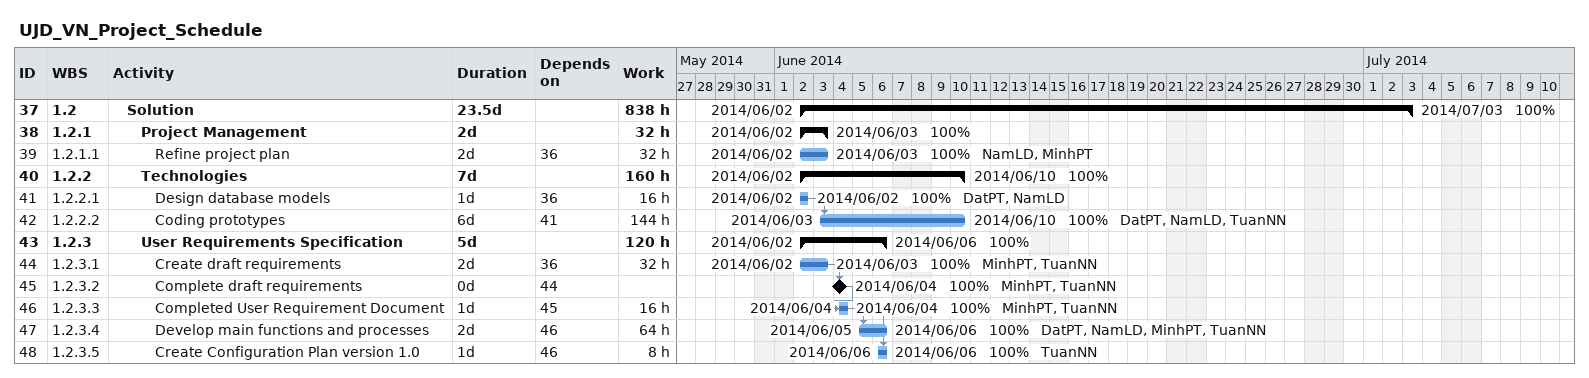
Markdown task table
UJD_VN_Project_Schedule

| ID | WBS | Task | Duration | Start | Finish | Predecessors | Resources | % complete | Work (h) |
|---|---|---|---|---|---|---|---|---|---|
| 37 | 1.2 | **Solution** | 23.5d | 2014-06-02 | 2014-07-03 |  |  | 100 | 838 |
| 38 | 1.2.1 | **Project Management** | 2d | 2014-06-02 | 2014-06-03 |  |  | 100 | 32 |
| 39 | 1.2.1.1 | Refine project plan | 2d | 2014-06-02 | 2014-06-03 | 36 | NamLD, MinhPT | 100 | 32 |
| 40 | 1.2.2 | **Technologies** | 7d | 2014-06-02 | 2014-06-10 |  |  | 100 | 160 |
| 41 | 1.2.2.1 | Design database models | 1d | 2014-06-02 | 2014-06-02 | 36 | DatPT, NamLD | 100 | 16 |
| 42 | 1.2.2.2 | Coding prototypes | 6d | 2014-06-03 | 2014-06-10 | 41 | DatPT, NamLD, TuanNN | 100 | 144 |
| 43 | 1.2.3 | **User Requirements Specification** | 5d | 2014-06-02 | 2014-06-06 |  |  | 100 | 120 |
| 44 | 1.2.3.1 | Create draft requirements | 2d | 2014-06-02 | 2014-06-03 | 36 | MinhPT, TuanNN | 100 | 32 |
| 45 | 1.2.3.2 | Complete draft requirements | 0d | 2014-06-04 | 2014-06-04 | 44 | MinhPT, TuanNN | 100 |  |
| 46 | 1.2.3.3 | Completed User Requirement Document | 1d | 2014-06-04 | 2014-06-04 | 45 | MinhPT, TuanNN | 100 | 16 |
| 47 | 1.2.3.4 | Develop main functions and processes | 2d | 2014-06-05 | 2014-06-06 | 46 | DatPT, NamLD, MinhPT, TuanNN | 100 | 64 |
| 48 | 1.2.3.5 | Create Configuration Plan version 1.0 | 1d | 2014-06-06 | 2014-06-06 | 46 | TuanNN | 100 | 8 |
